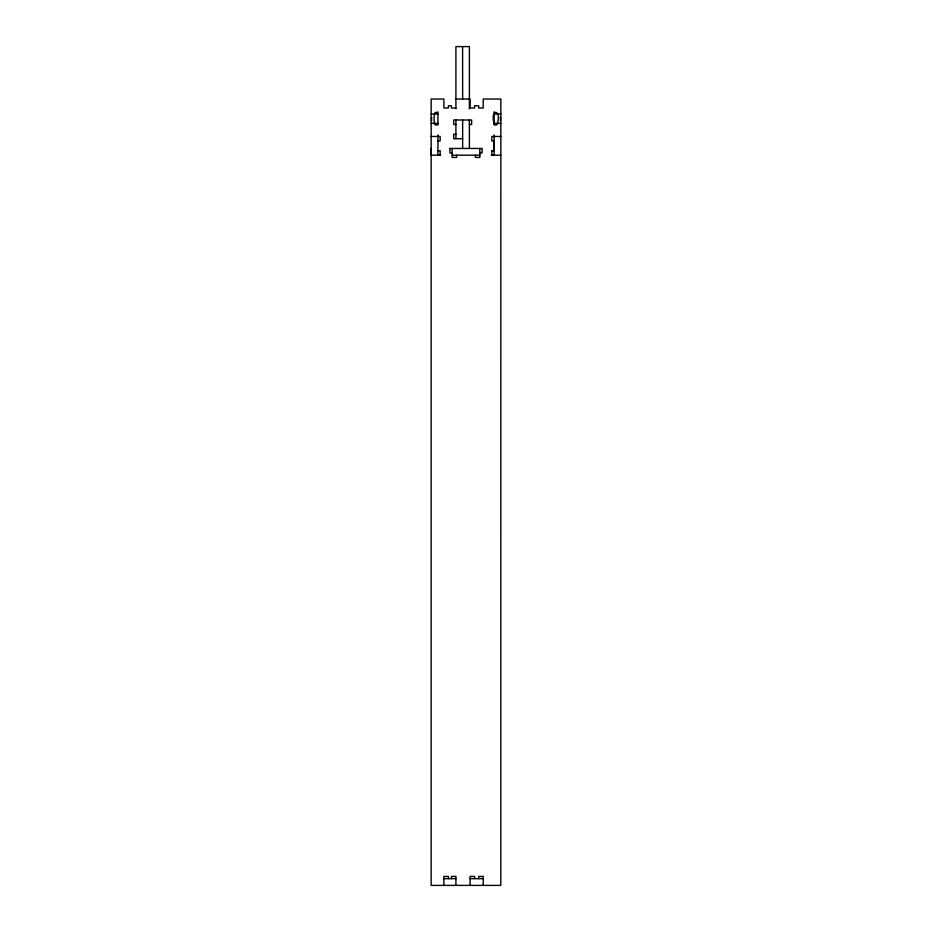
<?xml version="1.0" encoding="UTF-8"?>
<svg xmlns="http://www.w3.org/2000/svg" width="932" height="932" viewBox="0 0 932 932"><rect width="100%" height="100%" fill="white"/><g stroke="black" fill="none" stroke-linecap="round" stroke-linejoin="round"><path stroke-width="1.4" d="M431.155 155.19L431.155 148.456L431.178 155.19L440.696 155.19M462.598 46.6L462.645 99.025M455.911 99.025L470.101 99.025L470.101 108.007L474.598 108.007L474.598 105.77L478.71 105.77L478.71 108.007L483.207 108.007L483.207 99.025L500.845 99.025L500.81 885.4L431.155 885.4L431.155 99.025L443.888 99.025L443.888 108.007L448.385 108.007L448.385 105.77L451.414 105.77L451.414 108.007L455.911 108.007M431.155 114.007L437.9 114.007M494.1 114.007L500.845 114.007M431.155 117.747L432.005 117.747M499.995 117.747L500.845 117.747M431.155 119.995L432.005 119.995M499.995 119.995L500.845 119.995M431.155 123.362L437.9 123.362A1.689 1.689 0 0 1 436.211 125.051A1.689 1.689 0 0 1 434.533 123.362C433.986 122.325 433.042 107.669 437.9 113.727M494.065 123.362A1.689 1.689 0 0 0 495.754 125.051A1.689 1.689 0 0 0 497.443 123.362C501.556 108.718 489.952 108.718 494.065 123.362L500.845 123.362M455.911 124.492L453.663 124.492L453.663 119.995L471.639 119.995L471.639 124.492L469.39 124.492M455.911 134.22L453.663 134.22L453.663 138.717L462.645 138.717M431.155 136.468L440.149 136.468L440.149 140.965L437.9 140.965M500.845 136.468L491.816 136.468L491.816 140.965L494.065 140.965L494.065 150.704L491.816 150.704M449.9 148.456L482.135 148.456L482.1 152.953L479.852 152.953M437.9 150.704L440.207 150.704L440.149 155.19M452.183 152.953L449.9 152.953L449.935 148.456M452.148 155.19L479.887 155.19M491.304 155.19L500.845 155.19M443.888 878.655L455.911 878.655M470.101 878.655L483.207 878.655M494.1 111.758L494.135 124.865M494.135 134.907L494.1 155.19M491.886 150.704L491.816 155.19M483.207 885.4L483.207 876.418L478.71 876.418L478.71 878.655M479.852 148.456L479.852 157.438L475.367 157.438L475.367 155.19M474.598 878.655L474.598 876.418L470.101 876.418L470.101 885.4M469.39 108.846L469.39 46.6L455.911 46.6L455.911 108.846M469.39 119.995L469.39 148.456M462.645 119.995L462.645 148.456M456.633 155.19L456.633 157.438L452.148 157.438L452.148 148.456M455.911 119.995L455.911 138.717M455.911 885.4L455.911 876.418L451.414 876.418L451.414 878.655M448.385 878.655L448.385 876.418L443.888 876.418L443.888 885.4M437.9 111.758L437.97 124.865M437.97 134.907L437.912 155.19"/></g></svg>
